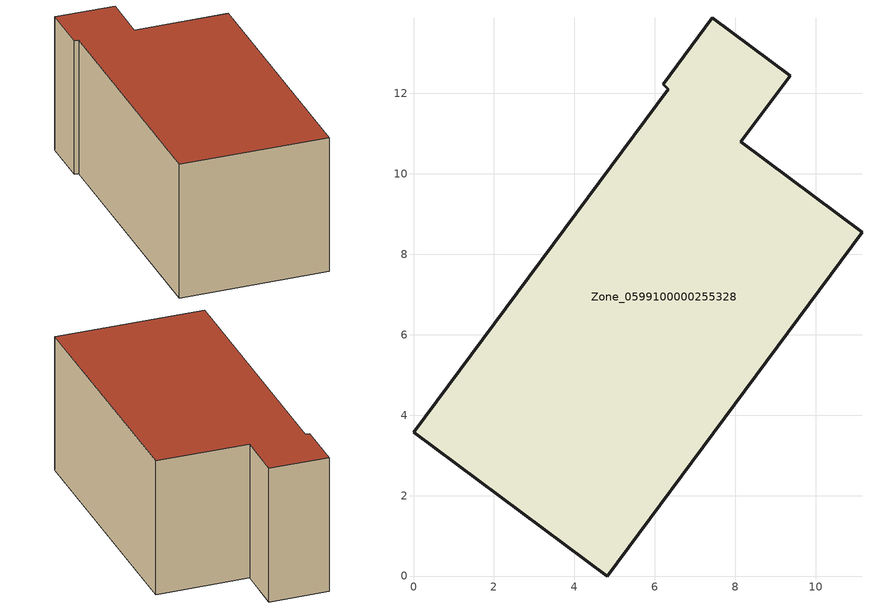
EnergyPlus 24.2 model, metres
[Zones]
Zone_0599100000255328
 floor ground (C_G): 4.82,0 0,3.58 6.33,12.11 6.21,12.23 7.43,13.88 9.36,12.44 8.13,10.79 11.15,8.54 z1.22
 wall outside (C_F): 0,3.58 4.82,0 11.15,8.54 8.13,10.79 9.36,12.44 7.43,13.88 6.21,12.23 6.33,12.11 0,3.58 z1.22:6.89
 roof outside (C_R): 7.43,13.88 6.21,12.23 6.33,12.11 0,3.58 4.82,0 11.15,8.54 8.13,10.79 9.36,12.44 z6.89
[BUILDING]
Pand.0599100000255328: North Axis=0; Terrain=City; Loads Convergence Tolerance Value=0.04; Temperature Convergence Tolerance Value=0.4; Solar Distribution=FullExterior; Maximum Number of Warmup Days=25; Minimum Number of Warmup Days=1
[Site:Location]
Rotterdam.The.Hague.AP_ZH_NLD Design_Conditions: Latitude=51.96; Longitude=4.45; Time Zone=1; Elevation=-4.5
[SITE:GROUNDTEMPERATURE:BUILDINGSURFACE]
18, 18, 18, 18, 18, 18, 18, 18, 18, 18, 18, 18
[MATERIAL] Thermal Absorptance=0.9; Solar Absorptance=0.7; Visible Absorptance=0.7
Name | Roughness | Thickness | Conductivity | Density | Specific Heat
G.TI.1965-1974 | MediumSmooth | 0.15 | 0.882353 | 540 | 1210
F.TI.1965-1974 | Rough | 0.3 | 0.697674 | 1920 | 840
R.TI.1965-1974 | MediumRough | 0.2 | 0.232558 | 1500 | 1000
[CONSTRUCTION]
C_G: G.TI.1965-1974
C_F: F.TI.1965-1974
C_R: R.TI.1965-1974
[ZONE]
Zone_0599100000255328: Type=1; Multiplier=1; Ceiling Height=Autocalculate; Volume=Autocalculate; Floor Area=autocalculate; Part of Total Floor Area=Yes
[ZONEINFILTRATION:DESIGNFLOWRATE]
Infil_Zone_0599100000255328: Zone or ZoneList or Space or SpaceList=Zone_0599100000255328; Schedule=AlwaysOn; Design Flow Rate Calculation Method=Flow/Area; Flow Rate per Floor Area=0.003; Constant Term Coefficient=1; Temperature Term Coefficient=0; Velocity Term Coefficient=0; Velocity Squared Term Coefficient=0
[HVACTEMPLATE:ZONE:IDEALLOADSAIRSYSTEM]
Zone_0599100000255328: Maximum Heating Supply Air Temperature=50; Minimum Cooling Supply Air Temperature=13; Maximum Heating Supply Air Humidity Ratio=0.0156; Minimum Cooling Supply Air Humidity Ratio=0.0077; Heating Limit=NoLimit; Cooling Limit=NoLimit; Dehumidification Control Type=ConstantSensibleHeatRatio; Cooling Sensible Heat Ratio=0.7; Dehumidification Setpoint=60; Humidification Control Type=None; Humidification Setpoint=30; Outdoor Air Method=None; Outdoor Air Flow Rate per Person=0.00944; Outdoor Air Flow Rate per Zone Floor Area=0; Outdoor Air Flow Rate per Zone=0; Demand Controlled Ventilation Type=None; Outdoor Air Economizer Type=NoEconomizer; Heat Recovery Type=None; Sensible Heat Recovery Effectiveness=0.7; Latent Heat Recovery Effectiveness=0.65
[ZONECONTROL:THERMOSTAT]
ThermostatControl_Zone_0599100000255328: Zone or ZoneList=Zone_0599100000255328; Control Type Schedule=DualSetpointControlType; Control 1=Thermostat_Zone_0599100000255328; Temperature Difference Between Cutout And Setpoint=0
[THERMOSTATSETPOINT:DUALSETPOINT]
Thermostat_Zone_0599100000255328: Heating Setpoint Temperature Schedule=HeatingSetpoint_Zone_0599100000255328; Cooling Setpoint Temperature Schedule=CoolingSetpoint_Zone_0599100000255328
[SCHEDULE:COMPACT]
HeatingSetpoint_Zone_0599100000255328: Through: 12/31, For: AllDays, Until: 24:00, 21
CoolingSetpoint_Zone_0599100000255328: Through: 12/31, For: AllDays, Until: 24:00, 24
DualSetpointControlType: Through: 12/31, For: AllDays, Until: 24:00, 4
AlwaysOn: Through: 12/31, For: AllDays, Until: 24:00, 1
